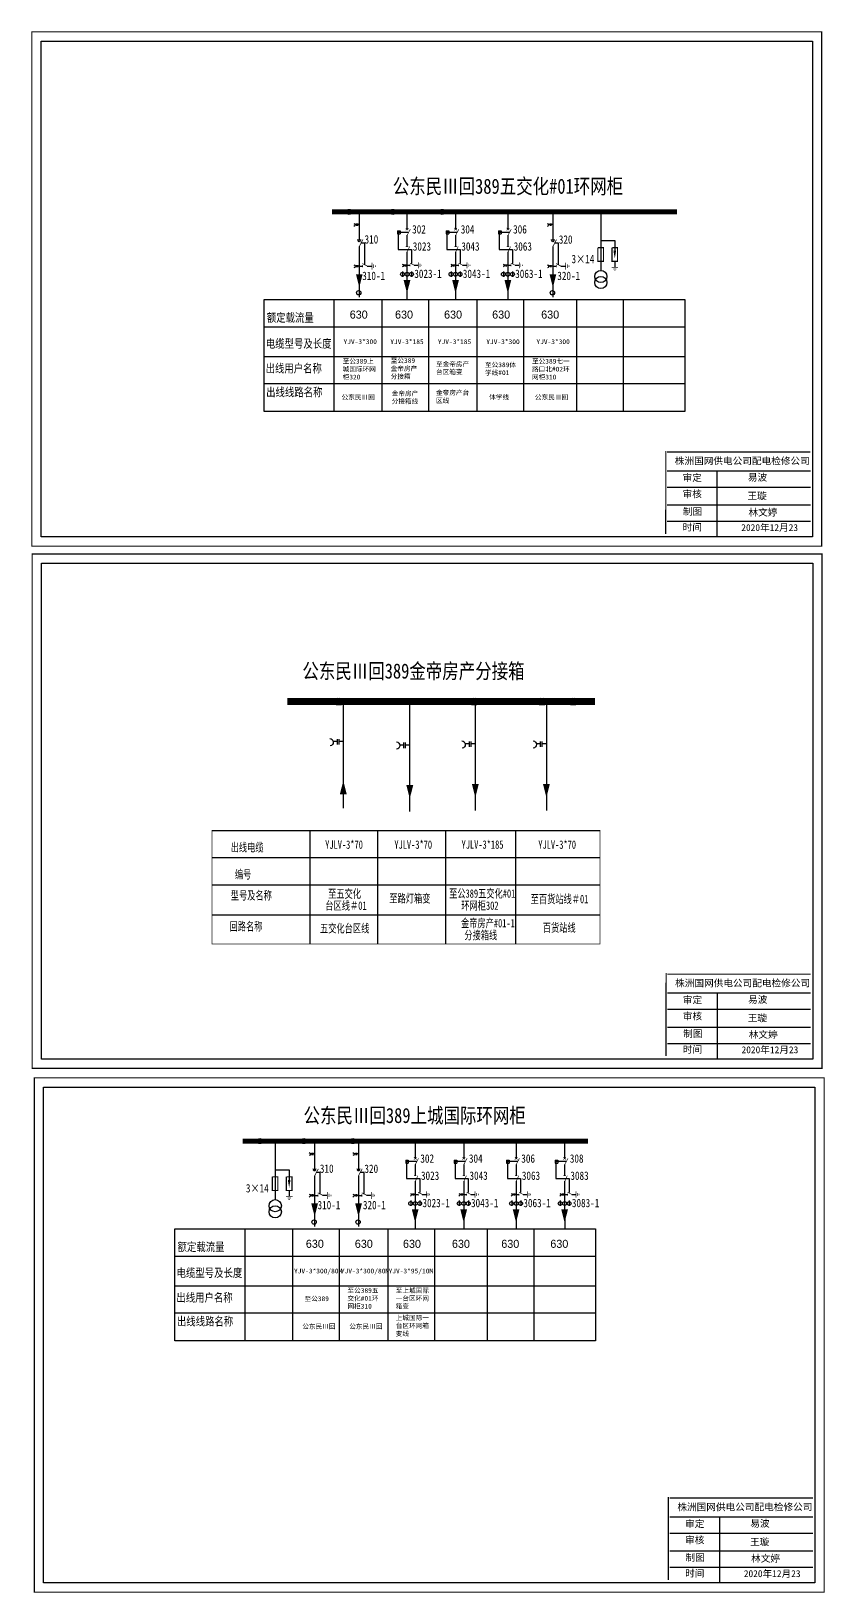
# Model space of a CAD drawing. Extents: x -57 to 343, y -124 to 126.
# Drawn here: x -56.6 to 69.5, y -121.7 to 126.4 of the extents above; entities that cross this region are included whole.
import ezdxf

# ---------------------------------------------------------------- set-up
doc = ezdxf.new("R2010")
doc.units = 0
doc.header["$LTSCALE"] = 0.774411
doc.layers.get('0').update_dxf_attribs({"linetype": 'CONTINUOUS'})
doc.layers.add('1', color=7, linetype='CONTINUOUS')
doc.styles.add('DXFS', font='', dxfattribs={"width": 0.7})
doc.styles.add('ST', font='', dxfattribs={"width": 0.8})
doc.styles.get("Standard").update_dxf_attribs({"font": '', "height": 2.5})
doc.styles.add('字体', font='', dxfattribs={"height": 2.5})
doc.styles.get('DXFS').set_extended_font_data('SimSun')
doc.styles.get('ST').set_extended_font_data('SimSun')
doc.styles.get('Standard').set_extended_font_data('SimSun')
doc.styles.get('字体').set_extended_font_data('SimSun')

# ---------------------------------------------------------------- blocks, each defined once
blk = doc.blocks.new('JD')
for points in [[(-2, 0.2), (-2, -0.2), (2, 0.2), (2, -0.2)], [(1, -1.2), (1, -0.8), (-1, -1.2), (-1, -0.8)], [(-0.5, -1.8), (-0.5, -2.2), (0.5, -1.8), (0.5, -2.2)]]:
    blk.add_trace(points)

msp = doc.modelspace()

# ---------------------------------------------------------------- linework, layer by layer
at = {"color": 0, "linetype": 'Continuous'}
for p, q in [((-8.46, 83.74), (-8.46, 65.95)), ((-0.87, 83.74), (-0.87, 65.95)), ((6.55, 83.74), (6.55, 65.95)), ((14.25, 83.74), (14.25, 65.95)), ((21.67, 83.74), (21.67, 65.95)), ((30.05, 83.74), (30.05, 65.95)), ((37.47, 83.74), (37.47, 65.95)), ((-19.56, 79.42), (47.28, 79.42)), ((-19.56, 74.72), (47.28, 74.72)), ((-19.56, 70.42), (47.28, 70.42)), ((44.47, 56.57, 0.01), (67.23, 56.57, 0.01)), ((52.37, 56.57, 0.01), (52.37, 46.23, 0.01)), ((44.47, 53.98, 0.01), (67.23, 53.98, 0.01)), ((44.47, 51.15, 0.01), (67.23, 51.15, 0.01)), ((44.47, 48.56, 0.01), (67.23, 48.56, 0.01)), ((44.52, -26.39, 0.01), (67.27, -26.39, 0.01)), ((52.42, -26.39, 0.01), (52.42, -36.73, 0.01)), ((44.52, -28.98, 0.01), (67.27, -28.98, 0.01)), ((44.52, -31.81, 0.01), (67.27, -31.81, 0.01)), ((44.52, -34.4, 0.01), (67.27, -34.4, 0.01)), ((-22.63, -63.87), (-22.63, -81.66)), ((-15.04, -63.87), (-15.04, -81.66)), ((-7.62, -63.87), (-7.62, -81.66)), ((0.08, -63.87), (0.08, -81.66)), ((7.5, -63.87), (7.5, -81.66)), ((15.88, -63.87), (15.88, -81.66)), ((23.3, -63.87), (23.3, -81.66)), ((-33.74, -68.19), (33.11, -68.19)), ((-33.74, -72.89), (33.11, -72.89)), ((-33.74, -77.19), (33.11, -77.19)), ((44.88, -109.6, 0.01), (67.63, -109.6, 0.01)), ((52.78, -109.6, 0.01), (52.78, -119.94, 0.01)), ((44.88, -112.19, 0.01), (67.63, -112.19, 0.01)), ((44.88, -115.02, 0.01), (67.63, -115.02, 0.01)), ((44.88, -117.61, 0.01), (67.63, -117.61, 0.01))]:
    msp.add_line(p, q, dxfattribs=at)
for p, q in [((-7, 19.93), (-7, 6.97)), ((3.56, 19.38), (3.56, 6.43)), ((13.98, 19.55), (13.98, 6.6)), ((25.28, 19.55), (25.28, 6.6)), ((-7, 6.79), (-7, 2.98)), ((3.56, 6.24), (3.56, 2.43)), ((13.98, 6.42), (13.98, 2.6)), ((25.28, 6.42), (25.28, 2.6)), ((-12.28, -0.59), (-12.28, -18.59)), ((-12.28, -0.59), (-12.28, -18.59)), ((-1.52, -0.59), (-1.52, -18.59)), ((9.24, -0.59), (9.24, -18.59)), ((20.4, -0.59), (20.4, -18.59))]:
    msp.add_line(p, q)
at = {"linetype": 'Continuous'}
for p, q in [((-27.86, -0.59), (33.81, -0.59)), ((-27.86, -4.89), (33.84, -4.89)), ((-27.86, -9.2), (33.75, -9.2)), ((-27.86, -13.99), (33.84, -13.99))]:
    msp.add_line(p, q, dxfattribs=at)
at = {"color": 0, "linetype": 'Continuous', "const_width": 0.182, "elevation": 0.01}
for points in [[(-56.47, 126.29), (69.02, 126.29), (69.02, 44.59), (-56.47, 44.59)], [(-56.42, 43.34), (69.06, 43.34), (69.06, -38.37), (-56.42, -38.37)], [(-56.06, -39.88), (69.42, -39.88), (69.42, -121.58), (-56.06, -121.58)]]:
    msp.add_lwpolyline(points, close=True, dxfattribs=at)
at = {"color": 0, "linetype": 'Continuous', "elevation": 0.01}
for points in [[(-54.99, 124.81), (67.54, 124.81), (67.54, 46.06), (-54.99, 46.06)], [(-54.94, 41.86), (67.59, 41.86), (67.59, -36.89), (-54.94, -36.89)], [(-54.59, -41.36), (67.94, -41.36), (67.94, -120.11), (-54.59, -120.11)]]:
    msp.add_lwpolyline(points, close=True, dxfattribs=at)
at = {"color": 0, "linetype": 'Continuous'}
for points in [[(-19.56, 83.74), (47.28, 83.74), (47.28, 65.95), (-19.56, 65.95)], [(-33.74, -63.87), (33.11, -63.87), (33.11, -81.66), (-33.74, -81.66)]]:
    msp.add_lwpolyline(points, close=True, dxfattribs=at)
at = {"color": 0, "linetype": 'Continuous', "const_width": 0.182, "elevation": 0.01}
for points in [[(44.26, 59.72), (44.24, 46.53)], [(44.3, -23.23), (44.29, -36.43)], [(44.66, -106.45), (44.65, -119.64)]]:
    msp.add_lwpolyline(points, dxfattribs=at)
at = {"color": 0, "linetype": 'Continuous', "const_width": 0.182}
for points in [[(44.47, 59.55), (67.23, 59.55)], [(44.52, -23.41), (67.27, -23.41)], [(44.88, -106.62), (67.63, -106.62)]]:
    msp.add_lwpolyline(points, dxfattribs=at)
at = {"const_width": 1.08}
msp.add_lwpolyline([(-15.85, 19.9), (33.01, 19.9)], dxfattribs=at)
for points, format in [([(-9.11, 14.04, -0.877934), (-9.08, 12.86)], "xyb"), ([(1.46, 13.49, -0.877934), (1.48, 12.31)], "xyb"), ([(11.87, 13.66, -0.877934), (11.9, 12.49)], "xyb"), ([(23.17, 13.66, -0.877934), (23.19, 12.49)], "xyb"), ([(-6.98, 5.14, 1.1, 0, 0), (-6.98, 7.33, 0, 0, 0)], "xyseb"), ([(3.58, 6.65, 1.1, 0, 0), (3.58, 4.46, 0, 0, 0)], "xyseb"), ([(14, 6.82, 1.1, 0, 0), (14, 4.63, 0, 0, 0)], "xyseb"), ([(25.29, 6.82, 1.1, 0, 0), (25.29, 4.63, 0, 0, 0)], "xyseb")]:
    msp.add_lwpolyline(points, format=format)
for points in [[(-7.98, 13.54), (-8.59, 13.54)], [(-7.98, 13.95), (-7.98, 13.06)], [(-7.7, 13.95), (-7.7, 13.06)], [(-7, 13.54), (-7.7, 13.54)], [(2.59, 12.99), (1.98, 12.99)], [(2.59, 13.4), (2.59, 12.52)], [(2.86, 13.4), (2.86, 12.52)], [(3.56, 12.99), (2.86, 12.99)], [(13, 13.16), (12.39, 13.16)], [(13, 13.57), (13, 12.69)], [(13.28, 13.57), (13.28, 12.69)], [(13.98, 13.16), (13.28, 13.16)], [(24.3, 13.16), (23.69, 13.16)], [(24.3, 13.57), (24.3, 12.69)], [(24.57, 13.57), (24.57, 12.69)], [(25.28, 13.16), (24.57, 13.16)]]:
    msp.add_lwpolyline(points)
at = {"linetype": 'Continuous', "const_width": 0.108}
msp.add_lwpolyline([(-12.28, -0.59), (-27.86, -0.59), (-27.86, -18.59), (33.81, -18.59), (33.81, -0.59), (-12.28, -0.59)], dxfattribs=at)
for centre in [(-7.87, 19.89), (-7.54, 19.89), (13.66, 19.89), (13.99, 19.89), (24.42, 19.89), (24.75, 19.89), (29.37, 19.89), (29.7, 19.89)]:
    msp.add_circle(centre, 0.536)
at = {"layer": '1'}
for p, q in [((-4.46, 97.28), (-4.46, 93.27)), ((3.14, 97.69), (3.14, 94.92)), ((10.85, 97.69), (10.85, 94.92)), ((19.17, 97.69), (19.17, 94.92)), ((26.3, 97.28), (26.3, 93.27)), ((33.92, 97.69), (33.92, 88.35)), ((1.63, 94.68), (1.63, 94.21)), ((1.63, 94.68), (2.05, 94.68)), ((1.76, 94.43), (1.76, 91.73)), ((3.35, 94.43), (1.76, 94.43)), ((2.05, 94.68), (2.05, 94.21)), ((9.34, 94.68), (9.77, 94.68)), ((9.34, 94.68), (9.34, 94.21)), ((11.07, 94.43), (9.48, 94.43)), ((9.48, 94.43), (9.48, 91.73)), ((9.77, 94.68), (9.77, 94.21)), ((17.66, 94.68), (18.09, 94.68)), ((17.66, 94.68), (17.66, 94.21)), ((19.38, 94.43), (17.8, 94.43)), ((17.8, 94.43), (17.8, 91.73)), ((18.09, 94.68), (18.09, 94.21)), ((-4.46, 92.18), (-4.46, 87.31)), ((1.63, 94.21), (2.05, 94.21)), ((3.14, 93.96), (3.14, 92.2)), ((9.34, 94.21), (9.77, 94.21)), ((10.85, 93.96), (10.85, 92.2)), ((17.66, 94.21), (18.09, 94.21)), ((19.17, 93.96), (19.17, 92.2)), ((26.3, 92.18), (26.3, 87.31)), ((33.91, 93.13), (36.15, 93.13)), ((36.15, 93.13), (36.15, 91.49)), ((1.76, 91.73), (3.86, 91.73)), ((3.14, 91.32), (3.14, 86.14)), ((3.86, 91.73), (3.86, 89.5)), ((9.48, 91.73), (11.57, 91.73)), ((10.85, 91.32), (10.85, 86.14)), ((11.57, 91.73), (11.57, 89.5)), ((17.8, 91.73), (19.89, 91.73)), ((19.17, 91.32), (19.17, 86.14)), ((19.89, 91.73), (19.89, 89.5)), ((36.15, 89.77), (36.15, 88.93)), ((-4.46, 89.07), (-3.91, 89.07)), ((-3.19, 89.08), (-2.43, 89.08)), ((2.44, 88.24), (2.44, 87.38)), ((3.14, 89.2), (3.63, 89.2)), ((3.88, 88.24), (3.88, 87.38)), ((4.27, 89.21), (4.94, 89.21)), ((10.15, 88.24), (10.15, 87.38)), ((10.85, 89.2), (11.34, 89.2)), ((11.59, 88.24), (11.59, 87.38)), ((11.98, 89.21), (12.65, 89.21)), ((18.47, 88.24), (18.47, 87.38)), ((19.17, 89.2), (19.66, 89.2)), ((19.91, 88.24), (19.91, 87.38)), ((20.3, 89.21), (20.97, 89.21)), ((26.3, 89.07), (26.85, 89.07)), ((27.57, 89.08), (28.33, 89.08)), ((-4.46, 86.53), (-4.46, 84.12)), ((26.3, 86.53), (26.3, 84.12)), ((-17.81, -49.92), (-17.81, -59.26)), ((-11.55, -50.33), (-11.55, -54.34)), ((-4.58, -50.33), (-4.58, -54.34)), ((4.44, -49.92), (4.44, -52.69)), ((12.15, -49.92), (12.15, -52.69)), ((20.47, -49.92), (20.47, -52.69)), ((28.18, -49.92), (28.18, -52.69)), ((-17.82, -54.48), (-15.58, -54.48)), ((-15.58, -54.48), (-15.58, -56.12)), ((2.93, -52.93), (3.35, -52.93)), ((2.93, -52.93), (2.93, -53.41)), ((2.93, -53.41), (3.35, -53.41)), ((4.65, -53.18), (3.06, -53.18)), ((3.06, -53.18), (3.06, -55.88)), ((3.35, -52.93), (3.35, -53.41)), ((4.44, -53.65), (4.44, -55.41)), ((10.64, -52.93), (10.64, -53.41)), ((10.64, -52.93), (11.07, -52.93)), ((10.64, -53.41), (11.07, -53.41)), ((10.78, -53.18), (10.78, -55.88)), ((12.36, -53.18), (10.78, -53.18)), ((11.07, -52.93), (11.07, -53.41)), ((12.15, -53.65), (12.15, -55.41)), ((18.96, -52.93), (18.96, -53.41)), ((18.96, -52.93), (19.38, -52.93)), ((18.96, -53.41), (19.38, -53.41)), ((19.1, -53.18), (19.1, -55.88)), ((20.68, -53.18), (19.1, -53.18)), ((19.38, -52.93), (19.38, -53.41)), ((20.47, -53.65), (20.47, -55.41)), ((26.67, -52.93), (27.1, -52.93)), ((26.67, -52.93), (26.67, -53.41)), ((26.67, -53.41), (27.1, -53.41)), ((28.4, -53.18), (26.81, -53.18)), ((26.81, -53.18), (26.81, -55.88)), ((27.1, -52.93), (27.1, -53.41)), ((28.18, -53.65), (28.18, -55.41)), ((-11.55, -55.43), (-11.55, -60.3)), ((-4.58, -55.43), (-4.58, -60.3)), ((3.06, -55.88), (5.16, -55.88)), ((4.44, -56.29), (4.44, -61.47)), ((5.16, -55.88), (5.16, -58.11)), ((10.78, -55.88), (12.87, -55.88)), ((12.15, -56.29), (12.15, -61.47)), ((12.87, -55.88), (12.87, -58.11)), ((19.1, -55.88), (21.19, -55.88)), ((20.47, -56.29), (20.47, -61.47)), ((21.19, -55.88), (21.19, -58.11)), ((26.81, -55.88), (28.9, -55.88)), ((28.18, -56.29), (28.18, -61.47)), ((28.9, -55.88), (28.9, -58.11)), ((-15.58, -57.84), (-15.58, -58.68)), ((-11.55, -58.54), (-11, -58.54)), ((-10.28, -58.53), (-9.52, -58.53)), ((-4.58, -58.54), (-4.03, -58.54)), ((-3.31, -58.53), (-2.55, -58.53)), ((3.73, -59.37), (3.73, -60.23)), ((4.44, -58.41), (4.93, -58.41)), ((5.17, -59.37), (5.17, -60.23)), ((5.57, -58.4), (6.24, -58.4)), ((11.45, -59.37), (11.45, -60.23)), ((12.15, -58.41), (12.64, -58.41)), ((12.89, -59.37), (12.89, -60.23)), ((13.28, -58.4), (13.95, -58.4)), ((19.77, -59.37), (19.77, -60.23)), ((20.47, -58.41), (20.96, -58.41)), ((21.21, -59.37), (21.21, -60.23)), ((21.6, -58.4), (22.27, -58.4)), ((27.48, -59.37), (27.48, -60.23)), ((28.18, -58.41), (28.68, -58.41)), ((28.92, -59.37), (28.92, -60.23)), ((29.31, -58.4), (29.98, -58.4)), ((-11.55, -61.08), (-11.55, -63.49)), ((-4.58, -61.08), (-4.58, -63.49))]:
    msp.add_line(p, q, dxfattribs=at)
at = {"layer": '1', "color": 0}
for p, q in [((3.14, 85.45), (3.14, 83.87)), ((10.86, 85.45), (10.86, 83.87)), ((19.18, 85.45), (19.18, 83.87)), ((4.44, -62.16), (4.44, -63.74)), ((12.16, -62.16), (12.16, -63.74)), ((20.47, -62.16), (20.47, -63.74)), ((28.19, -62.16), (28.19, -63.74))]:
    msp.add_line(p, q, dxfattribs=at)
at = {"layer": '1'}
for points, const_width in [([(-8.77, 97.69), (46.04, 97.69)], 0.799), ([(2.94, 94.76), (3.37, 95.09)], 0.106), ([(2.94, 95.12), (3.36, 94.77)], 0.106), ([(3.14, 93.93), (3.67, 94.94)], 0.106), ([(10.66, 95.12), (11.07, 94.77)], 0.106), ([(10.65, 94.76), (11.08, 95.09)], 0.106), ([(10.85, 93.93), (11.39, 94.94)], 0.106), ([(18.97, 95.12), (19.39, 94.77)], 0.106), ([(18.97, 94.76), (19.4, 95.09)], 0.106), ([(19.17, 93.93), (19.7, 94.94)], 0.106), ([(-4.81, 93.25), (-4.11, 93.25)], 0.12), ([(-4.46, 92.15), (-3.86, 93.29)], 0.12), ([(2.95, 92.17), (3.34, 92.17)], 0.106), ([(3.12, 91.19), (3.56, 92.2)], 0.106), ([(10.66, 92.17), (11.06, 92.17)], 0.106), ([(10.83, 91.19), (11.28, 92.2)], 0.106), ([(18.98, 92.17), (19.38, 92.17)], 0.106), ([(19.15, 91.19), (19.6, 92.2)], 0.106), ([(25.94, 93.25), (26.65, 93.25)], 0.12), ([(26.3, 92.15), (26.9, 93.29)], 0.12), ([(33.47, 92.01), (33.47, 89.83), (34.35, 89.83), (34.35, 92.01), (33.5, 92.01)], 0.184), ([(35.71, 92.01), (35.71, 89.83), (36.59, 89.83), (36.59, 92.01), (35.74, 92.01)], 0.184), ([(-3.94, 89.47), (-3.14, 89.07)], 0.12), ([(-3.91, 89.25), (-3.91, 88.88)], 0.12), ([(3.6, 89.55), (4.31, 89.2)], 0.106), ([(3.63, 89.36), (3.63, 89.03)], 0.106), ([(11.32, 89.55), (12.02, 89.2)], 0.106), ([(11.34, 89.36), (11.34, 89.03)], 0.106), ([(19.64, 89.55), (20.34, 89.2)], 0.106), ([(19.66, 89.36), (19.66, 89.03)], 0.106), ([(26.82, 89.47), (27.62, 89.07)], 0.12), ([(26.85, 89.25), (26.85, 88.88)], 0.12), ([(2.88, 86.11), (3.42, 86.11), (3.14, 85.56), (2.89, 86.12)], 0.106), ([(10.59, 86.11), (11.13, 86.11), (10.86, 85.56), (10.6, 86.12)], 0.106), ([(18.91, 86.11), (19.45, 86.11), (19.18, 85.56), (18.92, 86.12)], 0.106), ([(-22.95, -49.92), (31.87, -49.92)], 0.799), ([(-11.91, -54.36), (-11.2, -54.36)], 0.12), ([(-11.55, -55.46), (-10.95, -54.33)], 0.12), ([(-4.93, -54.36), (-4.23, -54.36)], 0.12), ([(-4.58, -55.46), (-3.98, -54.33)], 0.12), ([(4.24, -52.85), (4.67, -52.52)], 0.106), ([(4.24, -52.49), (4.66, -52.84)], 0.106), ([(4.44, -53.68), (4.97, -52.67)], 0.106), ([(11.95, -52.49), (12.37, -52.84)], 0.106), ([(11.95, -52.85), (12.38, -52.52)], 0.106), ([(12.15, -53.68), (12.68, -52.67)], 0.106), ([(20.27, -52.49), (20.69, -52.84)], 0.106), ([(20.27, -52.85), (20.7, -52.52)], 0.106), ([(20.47, -53.68), (21, -52.67)], 0.106), ([(27.99, -52.49), (28.4, -52.84)], 0.106), ([(27.98, -52.85), (28.41, -52.52)], 0.106), ([(28.18, -53.68), (28.72, -52.67)], 0.106), ([(-18.25, -55.6), (-18.25, -57.78), (-17.38, -57.78), (-17.38, -55.6), (-18.23, -55.6)], 0.184), ([(-16.02, -55.6), (-16.02, -57.78), (-15.14, -57.78), (-15.14, -55.6), (-15.99, -55.6)], 0.184), ([(4.25, -55.44), (4.64, -55.44)], 0.106), ([(4.42, -56.42), (4.86, -55.41)], 0.106), ([(11.96, -55.44), (12.36, -55.44)], 0.106), ([(12.13, -56.42), (12.58, -55.41)], 0.106), ([(20.28, -55.44), (20.67, -55.44)], 0.106), ([(20.45, -56.42), (20.9, -55.41)], 0.106), ([(27.99, -55.44), (28.39, -55.44)], 0.106), ([(28.16, -56.42), (28.61, -55.41)], 0.106), ([(-11.03, -58.14), (-10.23, -58.54)], 0.12), ([(-11, -58.36), (-11, -58.73)], 0.12), ([(-4.06, -58.14), (-3.26, -58.54)], 0.12), ([(-4.03, -58.36), (-4.03, -58.73)], 0.12), ([(4.9, -58.06), (5.61, -58.41)], 0.106), ([(4.93, -58.25), (4.93, -58.58)], 0.106), ([(12.62, -58.06), (13.32, -58.41)], 0.106), ([(12.64, -58.25), (12.64, -58.58)], 0.106), ([(20.93, -58.06), (21.64, -58.41)], 0.106), ([(20.96, -58.25), (20.96, -58.58)], 0.106), ([(28.65, -58.06), (29.36, -58.41)], 0.106), ([(28.68, -58.25), (28.68, -58.58)], 0.106), ([(4.18, -61.5), (4.72, -61.5), (4.44, -62.05), (4.18, -61.49)], 0.106), ([(11.89, -61.5), (12.43, -61.5), (12.16, -62.05), (11.9, -61.49)], 0.106), ([(20.21, -61.5), (20.75, -61.5), (20.47, -62.05), (20.22, -61.49)], 0.106), ([(27.92, -61.5), (28.46, -61.5), (28.19, -62.05), (27.93, -61.49)], 0.106)]:
    msp.add_lwpolyline(points, dxfattribs=dict(at, const_width=const_width))
for points, format in [([(-5.33, 95.86, -0.877934), (-5.32, 95.38)], "xyb"), ([(25.43, 95.86, -0.877934), (25.44, 95.38)], "xyb"), ([(2.37, 89.38, -0.877934), (2.38, 88.95)], "xyb"), ([(10.08, 89.38, -0.877934), (10.09, 88.95)], "xyb"), ([(18.4, 89.38, -0.877934), (18.41, 88.95)], "xyb"), ([(36.15, 91.52, 0.43, 0, 0), (36.15, 90.29, 0, 0, 0)], "xyseb"), ([(-5.33, 89.28, -0.877934), (-5.32, 88.79)], "xyb"), ([(-4.44, 87.79, 1.07, 0, 0), (-4.44, 85.67, 0, 0, 0)], "xyseb"), ([(3.14, 86.85, 1.07, 0, 0), (3.14, 84.73, 0, 0, 0)], "xyseb"), ([(10.85, 86.85, 1.07, 0, 0), (10.85, 84.73, 0, 0, 0)], "xyseb"), ([(19.17, 86.85, 1.07, 0, 0), (19.17, 84.73, 0, 0, 0)], "xyseb"), ([(25.43, 89.28, -0.877934), (25.44, 88.79)], "xyb"), ([(26.32, 87.79, 1.07, 0, 0), (26.32, 85.67, 0, 0, 0)], "xyseb"), ([(-12.42, -51.75, -0.877934), (-12.41, -52.23)], "xyb"), ([(-5.45, -51.75, -0.877934), (-5.44, -52.23)], "xyb"), ([(-15.58, -56.09, 0.43, 0, 0), (-15.58, -57.32, 0, 0, 0)], "xyseb"), ([(-12.42, -58.33, -0.877934), (-12.41, -58.82)], "xyb"), ([(-11.53, -59.82, 1.07, 0, 0), (-11.53, -61.94, 0, 0, 0)], "xyseb"), ([(-5.45, -58.33, -0.877934), (-5.44, -58.82)], "xyb"), ([(-4.56, -59.82, 1.07, 0, 0), (-4.56, -61.94, 0, 0, 0)], "xyseb"), ([(3.67, -58.23, -0.877934), (3.68, -58.66)], "xyb"), ([(11.38, -58.23, -0.877934), (11.39, -58.66)], "xyb"), ([(19.7, -58.23, -0.877934), (19.71, -58.66)], "xyb"), ([(27.41, -58.23, -0.877934), (27.42, -58.66)], "xyb"), ([(4.44, -60.76, 1.07, 0, 0), (4.44, -62.88, 0, 0, 0)], "xyseb"), ([(12.15, -60.76, 1.07, 0, 0), (12.15, -62.88, 0, 0, 0)], "xyseb"), ([(20.47, -60.76, 1.07, 0, 0), (20.47, -62.88, 0, 0, 0)], "xyseb"), ([(28.18, -60.76, 1.07, 0, 0), (28.18, -62.88, 0, 0, 0)], "xyseb")]:
    msp.add_lwpolyline(points, format=format, dxfattribs=at)
for points in [[(-4.86, 95.66), (-5.12, 95.66)], [(-4.86, 95.82), (-4.86, 95.46)], [(-4.75, 95.82), (-4.75, 95.46)], [(-4.46, 95.66), (-4.75, 95.66)], [(25.9, 95.66), (25.64, 95.66)], [(25.9, 95.82), (25.9, 95.46)], [(26.01, 95.82), (26.01, 95.46)], [(26.3, 95.66), (26.01, 95.66)], [(-3.57, 89.25), (-3.57, 92.7), (-4.17, 92.7)], [(27.19, 89.25), (27.19, 92.7), (26.59, 92.7)], [(2.78, 89.35), (2.78, 89.03)], [(2.88, 89.35), (2.88, 89.03)], [(10.5, 89.35), (10.5, 89.03)], [(10.6, 89.35), (10.6, 89.03)], [(18.82, 89.35), (18.82, 89.03)], [(18.91, 89.35), (18.91, 89.03)], [(-4.86, 89.08), (-5.12, 89.08)], [(-4.86, 89.24), (-4.86, 88.88)], [(-4.75, 89.24), (-4.75, 88.88)], [(-4.46, 89.08), (-4.75, 89.08)], [(2.78, 89.2), (2.56, 89.2)], [(3.14, 89.2), (2.88, 89.2)], [(10.5, 89.2), (10.27, 89.2)], [(10.85, 89.2), (10.6, 89.2)], [(18.82, 89.2), (18.59, 89.2)], [(19.17, 89.2), (18.91, 89.2)], [(25.9, 89.08), (25.64, 89.08)], [(25.9, 89.24), (25.9, 88.88)], [(26.01, 89.24), (26.01, 88.88)], [(26.3, 89.08), (26.01, 89.08)], [(-11.96, -51.95), (-12.21, -51.95)], [(-11.96, -51.79), (-11.96, -52.15)], [(-11.84, -51.79), (-11.84, -52.15)], [(-11.55, -51.95), (-11.84, -51.95)], [(-4.98, -51.95), (-5.24, -51.95)], [(-4.98, -51.79), (-4.98, -52.15)], [(-4.87, -51.79), (-4.87, -52.15)], [(-4.58, -51.95), (-4.87, -51.95)], [(-10.66, -58.36), (-10.66, -54.91), (-11.26, -54.91)], [(-3.69, -58.36), (-3.69, -54.91), (-4.29, -54.91)], [(-11.96, -58.54), (-12.21, -58.54)], [(-11.96, -58.37), (-11.96, -58.73)], [(-11.84, -58.37), (-11.84, -58.73)], [(-11.55, -58.54), (-11.84, -58.54)], [(-4.98, -58.54), (-5.24, -58.54)], [(-4.98, -58.37), (-4.98, -58.73)], [(-4.87, -58.37), (-4.87, -58.73)], [(-4.58, -58.54), (-4.87, -58.54)], [(4.08, -58.41), (3.86, -58.41)], [(4.08, -58.26), (4.08, -58.58)], [(4.18, -58.26), (4.18, -58.58)], [(4.44, -58.41), (4.18, -58.41)], [(11.8, -58.41), (11.57, -58.41)], [(11.8, -58.26), (11.8, -58.58)], [(11.89, -58.26), (11.89, -58.58)], [(12.15, -58.41), (11.89, -58.41)], [(20.11, -58.41), (19.89, -58.41)], [(20.11, -58.26), (20.11, -58.58)], [(20.21, -58.26), (20.21, -58.58)], [(20.47, -58.41), (20.21, -58.41)], [(27.83, -58.41), (27.6, -58.41)], [(27.83, -58.26), (27.83, -58.58)], [(27.93, -58.26), (27.93, -58.58)], [(28.18, -58.41), (27.93, -58.41)]]:
    msp.add_lwpolyline(points, dxfattribs=at)
for centre, radius in [((-6.06, 97.68), 0.398), ((0.91, 97.68), 0.398), ((8.72, 97.68), 0.398), ((-4.46, 93.09), 0.154), ((26.3, 93.09), 0.154), ((2.42, 87.77), 0.307), ((3.15, 87.77), 0.307), ((3.86, 87.77), 0.307), ((10.13, 87.77), 0.307), ((10.86, 87.77), 0.307), ((11.57, 87.77), 0.307), ((18.45, 87.77), 0.307), ((19.18, 87.77), 0.307), ((19.89, 87.77), 0.307), ((33.94, 87.42), 0.966), ((33.94, 86.46), 0.966), ((-4.52, 84.83), 0.346), ((26.24, 84.83), 0.346), ((-20.23, -49.93), 0.398), ((-13.26, -49.93), 0.398), ((-5.46, -49.93), 0.398), ((-11.55, -54.52), 0.154), ((-4.58, -54.52), 0.154), ((-17.79, -60.19), 0.966), ((3.72, -59.84), 0.307), ((4.45, -59.84), 0.307), ((5.16, -59.84), 0.307), ((11.43, -59.84), 0.307), ((12.16, -59.84), 0.307), ((12.87, -59.84), 0.307), ((19.75, -59.84), 0.307), ((20.48, -59.84), 0.307), ((21.19, -59.84), 0.307), ((27.47, -59.84), 0.307), ((28.19, -59.84), 0.307), ((28.9, -59.84), 0.307), ((-17.79, -61.15), 0.966), ((-11.61, -62.78), 0.346), ((-4.64, -62.78), 0.346)]:
    msp.add_circle(centre, radius, dxfattribs=at)

# ---------------------------------------------------------------- block references
at = {"layer": '1', "rotation": 90}
for p, xscale, yscale, zscale in [((-2.42, 89.06), 0.2796469675790685, 0.2796469675790685, 0.2796469676286533), ((4.95, 89.19), 0.247810235793889, 0.247810235793889, 0.2478102359293912), ((12.66, 89.19), 0.247810235793889, 0.247810235793889, 0.2478102359293912), ((20.98, 89.19), 0.247810235793889, 0.247810235793889, 0.2478102359293912), ((28.34, 89.06), 0.2796469675790685, 0.2796469675790685, 0.2796469676286533), ((-9.51, -58.55), 0.2796469675790685, 0.2796469675790685, 0.2796469676286533), ((-2.54, -58.55), 0.2796469675790685, 0.2796469675790685, 0.2796469676286533), ((6.25, -58.42), 0.247810235793889, 0.247810235793889, 0.2478102359293912), ((13.96, -58.42), 0.247810235793889, 0.247810235793889, 0.2478102359293912), ((22.28, -58.42), 0.247810235793889, 0.247810235793889, 0.2478102359293912), ((29.99, -58.42), 0.247810235793889, 0.247810235793889, 0.2478102359293912)]:
    msp.add_blockref('JD', p, dxfattribs=dict(at, xscale=xscale, yscale=yscale, zscale=zscale))
at = {"layer": '1', "xscale": 0.2581356627622565, "yscale": 0.2581356622852574, "zscale": 0.2581356624264491}
for p in [(36.16, 88.89), (-15.56, -58.72)]:
    msp.add_blockref('JD', p, dxfattribs=at)

# ---------------------------------------------------------------- texts
at = {"color": 1, "attachment_point": 1}
for s, insert, char_height, width in [('{\\f\uffbfﾬￌﾣﾤ_GB2312|b0|i0|c134|p49;\\C7;630}', (-5.96, 82.01), 1.2804, 7.0813), ('{\\f\uffbfﾬￌﾣﾤ_GB2312|b0|i0|c134|p49;\\C7;630}', (1.24, 82.01), 1.2804, 7.0813), ('{\\f\uffbfﾬￌﾣﾤ_GB2312|b0|i0|c134|p49;\\C7;630}', (9.03, 82.01), 1.2804, 7.0813), ('{\\f\uffbfﾬￌﾣﾤ_GB2312|b0|i0|c134|p49;\\C7;630}', (16.67, 82.01), 1.2804, 7.0813), ('{\\f\uffbfﾬￌﾣﾤ_GB2312|b0|i0|c134|p49;\\C7;630}', (24.46, 82.01), 1.2804, 7.0813), ('{\\C7;YJV-3*300}', (-6.94, 77.44), 0.7533, 4.166), ('{\\C7;YJV-3*185}', (0.49, 77.44), 0.7533, 4.166), ('{\\C7;YJV-3*185}', (8.04, 77.44), 0.7533, 4.166), ('{\\C7;YJV-3*300}', (15.74, 77.44), 0.7533, 4.166), ('{\\C7;YJV-3*300}', (23.7, 77.44), 0.7533, 4.166), ('{\\C7;至公389上城国际环网柜320}', (-7.08, 74.34), 0.7533, 5.5154), ('{\\C7;至公389金帝房产分接箱}', (0.55, 74.44), 0.7533, 4.8877), ('{\\C7;至公389七一路口北#02环网柜310}', (23, 74.34), 0.7533, 6.3221), ('{\\C7;至金帝房产台区箱变}', (7.75, 73.89), 0.7533, 5.5154), ('{\\C7;至公389体学线#01}', (15.53, 73.77), 0.7533, 5.5154), ('{\\C7;金帝房产台区线}', (7.75, 69.35), 0.7533, 5.5154), ('{\\C7;公东民Ⅲ回}', (-7.25, 68.63), 0.7533, 6.3437), ('{\\C7;金帝房产分接箱线}', (0.71, 69.23), 0.7533, 5.1383), ('{\\C7;体学线}', (16.2, 68.64), 0.753, 5.5154), ('{\\C7;公东民Ⅲ回}', (23.46, 68.63), 0.7533, 6.3437), ('{\\f\uffbfﾬￌﾣﾤ_GB2312|b0|i0|c134|p49;\\C7;630}', (-12.93, -65.6), 1.2804, 7.0813), ('{\\f\uffbfﾬￌﾣﾤ_GB2312|b0|i0|c134|p49;\\C7;630}', (-5.15, -65.6), 1.2804, 7.0813), ('{\\f\uffbfﾬￌﾣﾤ_GB2312|b0|i0|c134|p49;\\C7;630}', (2.5, -65.6), 1.2804, 7.0813), ('{\\f\uffbfﾬￌﾣﾤ_GB2312|b0|i0|c134|p49;\\C7;630}', (10.28, -65.6), 1.2804, 7.0813), ('{\\f\uffbfﾬￌﾣﾤ_GB2312|b0|i0|c134|p49;\\C7;630}', (18.12, -65.6), 1.2804, 7.0813), ('{\\f\uffbfﾬￌﾣﾤ_GB2312|b0|i0|c134|p49;\\C7;630}', (25.91, -65.6), 1.2804, 7.0813), ('{\\C7;YJV-3*300/80M}', (-14.81, -70.18), 0.7533, 4.166), ('{\\C7;YJV-3*300/80M}', (-7.36, -70.18), 0.7533, 4.166), ('{\\C7;YJV-3*95/10M}', (0.22, -70.18), 0.7533, 4.166), ('{\\C7;至公389五交化#01环网柜310}', (-6.32, -73.27), 0.7533, 5.5154), ('{\\C7;至上城国际一台区环网箱变}', (1.35, -73.27), 0.7533, 5.5154), ('{\\C7;至公389}', (-13.14, -74.59), 0.7533, 4.166), ('{\\C7;公东民Ⅲ回}', (-13.5, -78.98), 0.7533, 6.3437), ('{\\C7;公东民Ⅲ回}', (-6.04, -78.98), 0.7533, 6.3437), ('{\\C7;上城国际一台区环网箱变线}', (1.35, -77.62), 0.7533, 5.5154)]:
    msp.add_mtext(s, dxfattribs=dict(at, insert=insert, char_height=char_height, width=width))
at = {"color": 7, "linetype": 'Continuous', "attachment_point": 1, "style": '字体'}
for s, insert, char_height, width in [('株洲国网供电公司配电检修公司', (45.68, 58.67), 1.0944, 29.9201), ('易波', (57.29, 56.06, 0.01), 1.094, 8.5588), ('王璇', (57.23, 53.13, 0.01), 1.094, 8.5588), ('2020年12月23', (56.25, 48.08, 0.01), 1.094, 16.0081), ('株洲国网供电公司配电检修公司', (45.73, -24.28), 1.0944, 29.9201), ('易波', (57.33, -26.89, 0.01), 1.094, 8.5588), ('王璇', (57.28, -29.83, 0.01), 1.094, 8.5588), ('2020年12月23', (56.29, -34.87, 0.01), 1.094, 16.0081), ('株洲国网供电公司配电检修公司', (46.09, -107.5), 1.0944, 29.9201), ('易波', (57.69, -110.11, 0.01), 1.094, 8.5588), ('王璇', (57.64, -113.04, 0.01), 1.094, 8.5588), ('2020年12月23', (56.65, -118.09, 0.01), 1.094, 16.0081)]:
    msp.add_mtext(s, dxfattribs=dict(at, insert=insert, char_height=char_height, width=width))
at = {"color": 0, "linetype": 'Continuous', "width": 8.5588, "attachment_point": 1, "style": '字体'}
for s, insert, char_height in [('\\f\uffbfﾬￌﾣﾤ_GB2312|b0|i0|c134|p49;审定', (46.92, 56, 0.01), 1.0944), ('\\f\uffbfﾬￌﾣﾤ_GB2312|b0|i0|c134|p49;审核', (46.92, 53.42, 0.01), 1.0944), ('\\f\uffbfﾬￌﾣﾤ_GB2312|b0|i0|c134|p49;制图', (46.98, 50.64, 0.01), 1.0944), ('林文婷', (57.39, 50.49, 0.01), 1.094), ('\\f\uffbfﾬￌﾣﾤ_GB2312|b0|i0|c134|p49;时间', (46.92, 48.13, 0.01), 1.0944), ('\\f\uffbfﾬￌﾣﾤ_GB2312|b0|i0|c134|p49;审定', (46.96, -26.96, 0.01), 1.0944), ('\\f\uffbfﾬￌﾣﾤ_GB2312|b0|i0|c134|p49;审核', (46.96, -29.53, 0.01), 1.0944), ('\\f\uffbfﾬￌﾣﾤ_GB2312|b0|i0|c134|p49;制图', (47.02, -32.31, 0.01), 1.0944), ('\\f\uffbfﾬￌﾣﾤ_GB2312|b0|i0|c134|p49;时间', (46.96, -34.82, 0.01), 1.0944), ('林文婷', (57.44, -32.46, 0.01), 1.094), ('\\f\uffbfﾬￌﾣﾤ_GB2312|b0|i0|c134|p49;审定', (47.32, -110.17, 0.01), 1.0944), ('\\f\uffbfﾬￌﾣﾤ_GB2312|b0|i0|c134|p49;审核', (47.32, -112.75, 0.01), 1.0944), ('\\f\uffbfﾬￌﾣﾤ_GB2312|b0|i0|c134|p49;制图', (47.38, -115.53, 0.01), 1.0944), ('林文婷', (57.8, -115.68, 0.01), 1.094), ('\\f\uffbfﾬￌﾣﾤ_GB2312|b0|i0|c134|p49;时间', (47.32, -118.04, 0.01), 1.0944)]:
    msp.add_mtext(s, dxfattribs=dict(at, insert=insert, char_height=char_height))
at = {"layer": '1'}
for s, height, style, width, p in [('公东民Ⅲ回389五交化#01环网柜', 2.397, 'ST', 0.8, (0.88, 100.56)), ('302', 1.332, 'ST', 0.8, (3.96, 94.25)), ('304', 1.332, 'ST', 0.8, (11.68, 94.25)), ('306', 1.332, 'ST', 0.8, (20, 94.25)), ('310', 1.332, 'ST', 0.8, (-3.6, 92.66)), ('3023', 1.332, 'ST', 0.8, (4.06, 91.53)), ('3043', 1.332, 'ST', 0.8, (11.77, 91.53)), ('3063', 1.332, 'ST', 0.8, (20.09, 91.53)), ('320', 1.332, 'ST', 0.8, (27.26, 92.63)), ('3×14', 1.332, 'ST', 0.8, (29.28, 89.53)), ('310-1', 1.332, 'ST', 0.8, (-3.97, 86.86)), ('3023-1', 1.332, 'ST', 0.8, (4.3, 87.19)), ('3043-1', 1.332, 'ST', 0.8, (12.01, 87.19)), ('3063-1', 1.332, 'ST', 0.8, (20.33, 87.19)), ('320-1', 1.332, 'ST', 0.8, (27.02, 86.86)), ('公东民Ⅲ回389金帝房产分接箱', 2.397, 'ST', 0.8, (-13.48, 23.55)), ('出线电缆', 1.332, 'DXFS', 0.7, (-24.87, -3.93)), ('YJLV-3*70', 1.332, 'DXFS', 0.7, (-9.86, -3.49)), ('YJLV-3*70', 1.332, 'DXFS', 0.7, (1.13, -3.49)), ('YJLV-3*185', 1.332, 'DXFS', 0.7, (11.81, -3.48)), ('YJLV-3*70', 1.332, 'DXFS', 0.7, (24, -3.49)), ('编号', 1.332, 'DXFS', 0.7, (-24.2, -8.23)), ('至五交化', 1.332, 'DXFS', 0.7, (-9.39, -11.3)), ('至公389五交化#01', 1.3317, 'DXFS', 0.7, (9.83, -11.26)), ('型号及名称', 1.332, 'DXFS', 0.7, (-24.85, -11.57)), ('台区线＃01', 1.332, 'DXFS', 0.7, (-9.83, -13.19)), ('至路灯箱变', 1.332, 'DXFS', 0.7, (0.34, -12.04)), ('环网柜302', 1.332, 'DXFS', 0.7, (11.77, -13.18)), ('至百货站线＃01', 1.332, 'DXFS', 0.7, (22.79, -12.14)), ('金帝房产#01-1', 1.332, 'DXFS', 0.7, (11.72, -15.97)), ('五交化台区线', 1.332, 'DXFS', 0.7, (-10.68, -16.8)), ('分接箱线', 1.332, 'DXFS', 0.7, (12.25, -17.88)), ('百货站线', 1.332, 'DXFS', 0.7, (24.71, -16.7)), ('公东民Ⅲ回389上城国际环网柜', 2.397, 'ST', 0.8, (-13.29, -47.05)), ('302', 1.332, 'ST', 0.8, (5.26, -53.36)), ('304', 1.332, 'ST', 0.8, (12.98, -53.36)), ('306', 1.332, 'ST', 0.8, (21.3, -53.36)), ('308', 1.332, 'ST', 0.8, (29.01, -53.36)), ('310', 1.332, 'ST', 0.8, (-10.7, -54.96)), ('320', 1.332, 'ST', 0.8, (-3.62, -54.98)), ('3×14', 1.332, 'ST', 0.8, (-22.45, -58.08)), ('3023', 1.332, 'ST', 0.8, (5.36, -56.08)), ('3043', 1.332, 'ST', 0.8, (13.07, -56.08)), ('3063', 1.332, 'ST', 0.8, (21.39, -56.08)), ('3083', 1.332, 'ST', 0.8, (29.1, -56.08)), ('310-1', 1.332, 'ST', 0.8, (-11.07, -60.75)), ('320-1', 1.332, 'ST', 0.8, (-3.86, -60.75)), ('3023-1', 1.332, 'ST', 0.8, (5.6, -60.42)), ('3043-1', 1.332, 'ST', 0.8, (13.31, -60.42)), ('3063-1', 1.332, 'ST', 0.8, (21.63, -60.42)), ('3083-1', 1.332, 'ST', 0.8, (29.34, -60.42))]:
    msp.add_text(s, height=height, dxfattribs=dict(at, style=style, width=width)).set_placement(p)
at = {"layer": '1', "color": 0, "style": 'ST', "width": 0.8}
for s, p in [('额定载流量', (-19.13, 80.21)), ('电缆型号及长度', (-19.29, 76.09)), ('出线用户名称', (-19.33, 72.16)), ('出线线路名称', (-19.24, 68.38)), ('额定载流量', (-33.31, -67.4)), ('电缆型号及长度', (-33.47, -71.52)), ('出线用户名称', (-33.5, -75.45)), ('出线线路名称', (-33.42, -79.23))]:
    msp.add_text(s, height=1.332, dxfattribs=at).set_placement(p)
at = {"layer": '1', "insert": (-25.05, -15.16), "char_height": 1.332, "width": 7.1297, "attachment_point": 1, "style": 'DXFS'}
msp.add_mtext('回路名称', dxfattribs=at)

doc.saveas('drawing.dxf')
